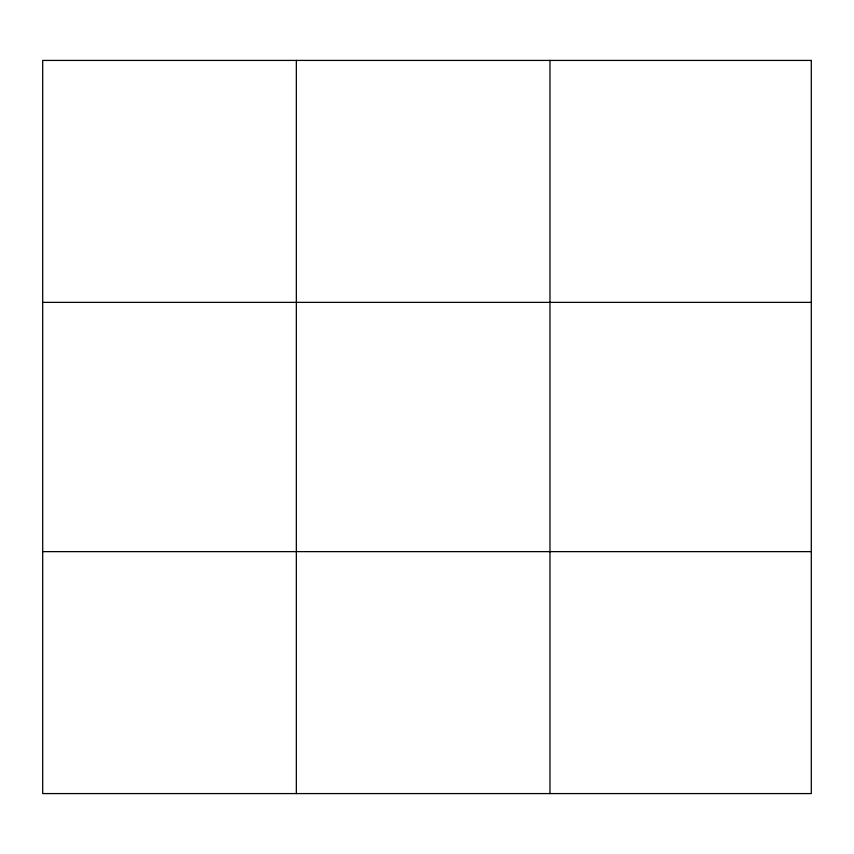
<?xml version="1.0" encoding="UTF-8"?>
<svg xmlns="http://www.w3.org/2000/svg" width="854" height="854" viewBox="0 0 854 854"><rect width="100%" height="100%" fill="white"/><g stroke="black" fill="none" stroke-linecap="round" stroke-linejoin="round"><path stroke-width="1.28" d="M296.338 793.579L296.338 60.42M549.976 793.579L549.976 60.42M42.7 302.369L811.3 302.369M42.7 551.631L811.3 551.631M811.3 60.42L811.3 793.579L42.7 793.579L42.7 60.42L811.3 60.42"/></g></svg>
